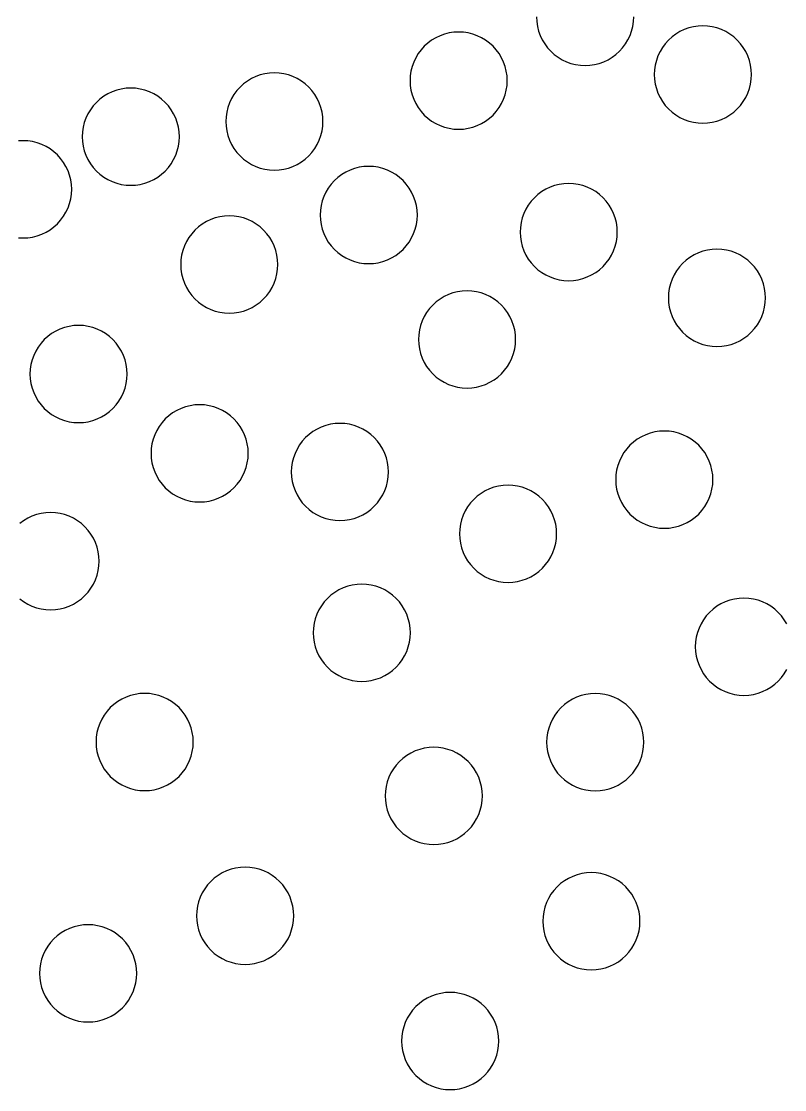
# Model space of a CAD drawing. Header units: millimetres. Extents: x 0 to 406, y 0 to 84.
# Drawn here: x 215.37 to 238.93, y 20.71 to 53.67 of the extents above; entities that cross this region are included whole.
import ezdxf

# ---------------------------------------------------------------- set-up
doc = ezdxf.new("R2010")
doc.units = ezdxf.units.MM

msp = doc.modelspace()

# ---------------------------------------------------------------- linework, layer by layer
at = {"color": 0}
for points in [[(231.267, 53.806), (231.274, 53.659), (231.296, 53.513), (231.331, 53.37), (231.381, 53.232), (231.444, 53.099), (231.52, 52.973), (231.607, 52.854), (231.706, 52.745), (231.815, 52.646), (231.933, 52.559), (232.06, 52.483), (232.193, 52.42), (232.331, 52.37), (232.474, 52.335), (232.62, 52.313), (232.767, 52.306), (232.914, 52.313), (233.059, 52.335), (233.202, 52.37), (233.341, 52.42), (233.474, 52.483), (233.6, 52.559), (233.718, 52.646), (233.827, 52.745)], [(233.827, 52.745), (233.926, 52.854), (234.014, 52.973), (234.09, 53.099), (234.153, 53.232), (234.202, 53.37), (234.238, 53.513), (234.26, 53.659), (234.267, 53.806)], [(237.462, 50.967), (237.561, 51.076), (237.649, 51.194), (237.725, 51.32), (237.788, 51.453), (237.837, 51.592), (237.873, 51.735), (237.895, 51.88), (237.902, 52.027), (237.895, 52.174), (237.873, 52.32), (237.837, 52.463), (237.788, 52.601), (237.725, 52.734), (237.649, 52.861), (237.561, 52.979), (237.462, 53.088), (237.353, 53.187), (237.235, 53.275), (237.109, 53.35), (236.976, 53.413), (236.837, 53.463), (236.694, 53.499), (236.549, 53.52), (236.402, 53.527), (236.255, 53.52), (236.109, 53.499), (235.966, 53.463), (235.828, 53.413), (235.695, 53.35), (235.568, 53.275), (235.45, 53.187), (235.341, 53.088), (235.242, 52.979), (235.155, 52.861), (235.079, 52.734), (235.016, 52.601), (234.966, 52.463), (234.931, 52.32), (234.909, 52.174), (234.902, 52.027), (234.909, 51.88), (234.931, 51.735), (234.966, 51.592), (235.016, 51.453), (235.079, 51.32), (235.155, 51.194), (235.242, 51.076), (235.341, 50.967), (235.45, 50.868), (235.568, 50.78), (235.695, 50.704), (235.828, 50.642), (235.966, 50.592), (236.109, 50.556), (236.255, 50.535), (236.402, 50.527), (236.549, 50.535), (236.694, 50.556), (236.837, 50.592), (236.976, 50.642), (237.109, 50.704), (237.235, 50.78), (237.353, 50.868), (237.462, 50.967)], [(229.925, 50.778), (230.024, 50.887), (230.111, 51.005), (230.187, 51.132), (230.25, 51.265), (230.3, 51.403), (230.335, 51.546), (230.357, 51.692), (230.364, 51.839), (230.357, 51.986), (230.335, 52.131), (230.3, 52.274), (230.25, 52.413), (230.187, 52.546), (230.111, 52.672), (230.024, 52.79), (229.925, 52.899), (229.816, 52.998), (229.697, 53.086), (229.571, 53.162), (229.438, 53.225), (229.3, 53.274), (229.157, 53.31), (229.011, 53.332), (228.864, 53.339), (228.717, 53.332), (228.571, 53.31), (228.429, 53.274), (228.29, 53.225), (228.157, 53.162), (228.031, 53.086), (227.913, 52.998), (227.803, 52.899), (227.705, 52.79), (227.617, 52.672), (227.541, 52.546), (227.478, 52.413), (227.429, 52.274), (227.393, 52.131), (227.371, 51.986), (227.364, 51.839), (227.371, 51.692), (227.393, 51.546), (227.429, 51.403), (227.478, 51.265), (227.541, 51.132), (227.617, 51.005), (227.705, 50.887), (227.803, 50.778), (227.913, 50.679), (228.031, 50.592), (228.157, 50.516), (228.29, 50.453), (228.429, 50.403), (228.571, 50.368), (228.717, 50.346), (228.864, 50.339), (229.011, 50.346), (229.157, 50.368), (229.3, 50.403), (229.438, 50.453), (229.571, 50.516), (229.697, 50.592), (229.816, 50.679), (229.925, 50.778)], [(224.236, 49.517), (224.335, 49.626), (224.423, 49.745), (224.499, 49.871), (224.562, 50.004), (224.611, 50.143), (224.647, 50.285), (224.669, 50.431), (224.676, 50.578), (224.669, 50.725), (224.647, 50.871), (224.611, 51.013), (224.562, 51.152), (224.499, 51.285), (224.423, 51.411), (224.335, 51.53), (224.236, 51.639), (224.127, 51.737), (224.009, 51.825), (223.883, 51.901), (223.75, 51.964), (223.611, 52.013), (223.468, 52.049), (223.323, 52.071), (223.176, 52.078), (223.029, 52.071), (222.883, 52.049), (222.74, 52.013), (222.602, 51.964), (222.469, 51.901), (222.342, 51.825), (222.224, 51.737), (222.115, 51.639), (222.016, 51.53), (221.929, 51.411), (221.853, 51.285), (221.79, 51.152), (221.74, 51.013), (221.705, 50.871), (221.683, 50.725), (221.676, 50.578), (221.683, 50.431), (221.705, 50.285), (221.74, 50.143), (221.79, 50.004), (221.853, 49.871), (221.929, 49.745), (222.016, 49.626), (222.115, 49.517), (222.224, 49.418), (222.342, 49.331), (222.469, 49.255), (222.602, 49.192), (222.74, 49.143), (222.883, 49.107), (223.029, 49.085), (223.176, 49.078), (223.323, 49.085), (223.468, 49.107), (223.611, 49.143), (223.75, 49.192), (223.883, 49.255), (224.009, 49.331), (224.127, 49.418), (224.236, 49.517)], [(219.805, 49.048), (219.904, 49.157), (219.992, 49.275), (220.067, 49.402), (220.13, 49.535), (220.18, 49.673), (220.216, 49.816), (220.237, 49.962), (220.245, 50.109), (220.237, 50.256), (220.216, 50.401), (220.18, 50.544), (220.13, 50.683), (220.067, 50.816), (219.992, 50.942), (219.904, 51.06), (219.805, 51.169), (219.696, 51.268), (219.578, 51.356), (219.452, 51.432), (219.319, 51.495), (219.18, 51.544), (219.037, 51.58), (218.892, 51.602), (218.745, 51.609), (218.598, 51.602), (218.452, 51.58), (218.309, 51.544), (218.171, 51.495), (218.037, 51.432), (217.911, 51.356), (217.793, 51.268), (217.684, 51.169), (217.585, 51.06), (217.497, 50.942), (217.422, 50.816), (217.359, 50.683), (217.309, 50.544), (217.273, 50.401), (217.252, 50.256), (217.245, 50.109), (217.252, 49.962), (217.273, 49.816), (217.309, 49.673), (217.359, 49.535), (217.422, 49.402), (217.497, 49.275), (217.585, 49.157), (217.684, 49.048), (217.793, 48.949), (217.911, 48.862), (218.037, 48.786), (218.171, 48.723), (218.309, 48.673), (218.452, 48.638), (218.598, 48.616), (218.745, 48.609), (218.892, 48.616), (219.037, 48.638), (219.18, 48.673), (219.319, 48.723), (219.452, 48.786), (219.578, 48.862), (219.696, 48.949), (219.805, 49.048)], [(216.48, 47.424), (216.579, 47.533), (216.667, 47.652), (216.743, 47.778), (216.806, 47.911), (216.855, 48.05), (216.891, 48.192), (216.912, 48.338), (216.92, 48.485), (216.912, 48.632), (216.891, 48.778), (216.855, 48.92), (216.806, 49.059), (216.743, 49.192), (216.667, 49.318), (216.579, 49.437), (216.48, 49.546), (216.371, 49.644), (216.253, 49.732), (216.127, 49.808), (215.994, 49.871), (215.855, 49.92), (215.712, 49.956), (215.567, 49.978), (215.42, 49.985), (215.273, 49.978)], [(227.149, 46.632), (227.248, 46.741), (227.336, 46.859), (227.412, 46.986), (227.474, 47.119), (227.524, 47.257), (227.56, 47.4), (227.581, 47.546), (227.589, 47.693), (227.581, 47.84), (227.56, 47.985), (227.524, 48.128), (227.474, 48.267), (227.412, 48.4), (227.336, 48.526), (227.248, 48.644), (227.149, 48.753), (227.04, 48.852), (226.922, 48.94), (226.796, 49.016), (226.663, 49.079), (226.524, 49.128), (226.381, 49.164), (226.236, 49.186), (226.089, 49.193), (225.942, 49.186), (225.796, 49.164), (225.653, 49.128), (225.515, 49.079), (225.382, 49.016), (225.255, 48.94), (225.137, 48.852), (225.028, 48.753), (224.929, 48.644), (224.841, 48.526), (224.766, 48.4), (224.703, 48.267), (224.653, 48.128), (224.617, 47.985), (224.596, 47.84), (224.589, 47.693), (224.596, 47.546), (224.617, 47.4), (224.653, 47.257), (224.703, 47.119), (224.766, 46.986), (224.841, 46.859), (224.929, 46.741), (225.028, 46.632), (225.137, 46.533), (225.255, 46.446), (225.382, 46.37), (225.515, 46.307), (225.653, 46.257), (225.796, 46.222), (225.942, 46.2), (226.089, 46.193), (226.236, 46.2), (226.381, 46.222), (226.524, 46.257), (226.663, 46.307), (226.796, 46.37), (226.922, 46.446), (227.04, 46.533), (227.149, 46.632)], [(233.322, 46.105), (233.421, 46.214), (233.509, 46.332), (233.584, 46.458), (233.647, 46.591), (233.697, 46.73), (233.733, 46.873), (233.754, 47.018), (233.761, 47.165), (233.754, 47.312), (233.733, 47.458), (233.697, 47.601), (233.647, 47.739), (233.584, 47.872), (233.509, 47.999), (233.421, 48.117), (233.322, 48.226), (233.213, 48.325), (233.095, 48.413), (232.969, 48.488), (232.835, 48.551), (232.697, 48.601), (232.554, 48.637), (232.408, 48.658), (232.261, 48.665), (232.114, 48.658), (231.969, 48.637), (231.826, 48.601), (231.687, 48.551), (231.554, 48.488), (231.428, 48.413), (231.31, 48.325), (231.201, 48.226), (231.102, 48.117), (231.014, 47.999), (230.939, 47.872), (230.876, 47.739), (230.826, 47.601), (230.79, 47.458), (230.769, 47.312), (230.761, 47.165), (230.769, 47.018), (230.79, 46.873), (230.826, 46.73), (230.876, 46.591), (230.939, 46.458), (231.014, 46.332), (231.102, 46.214), (231.201, 46.105), (231.31, 46.006), (231.428, 45.918), (231.554, 45.842), (231.687, 45.78), (231.826, 45.73), (231.969, 45.694), (232.114, 45.673), (232.261, 45.665), (232.408, 45.673), (232.554, 45.694), (232.697, 45.73), (232.835, 45.78), (232.969, 45.842), (233.095, 45.918), (233.213, 46.006), (233.322, 46.105)], [(222.845, 45.105), (222.944, 45.214), (223.031, 45.332), (223.107, 45.459), (223.17, 45.592), (223.22, 45.73), (223.255, 45.873), (223.277, 46.019), (223.284, 46.166), (223.277, 46.313), (223.255, 46.458), (223.22, 46.601), (223.17, 46.74), (223.107, 46.873), (223.031, 46.999), (222.944, 47.117), (222.845, 47.226), (222.736, 47.325), (222.618, 47.413), (222.491, 47.489), (222.358, 47.551), (222.22, 47.601), (222.077, 47.637), (221.931, 47.658), (221.784, 47.666), (221.637, 47.658), (221.492, 47.637), (221.349, 47.601), (221.21, 47.551), (221.077, 47.489), (220.951, 47.413), (220.833, 47.325), (220.724, 47.226), (220.625, 47.117), (220.537, 46.999), (220.461, 46.873), (220.398, 46.74), (220.349, 46.601), (220.313, 46.458), (220.291, 46.313), (220.284, 46.166), (220.291, 46.019), (220.313, 45.873), (220.349, 45.73), (220.398, 45.592), (220.461, 45.459), (220.537, 45.332), (220.625, 45.214), (220.724, 45.105), (220.833, 45.006), (220.951, 44.918), (221.077, 44.843), (221.21, 44.78), (221.349, 44.73), (221.492, 44.694), (221.637, 44.673), (221.784, 44.666), (221.931, 44.673), (222.077, 44.694), (222.22, 44.73), (222.358, 44.78), (222.491, 44.843), (222.618, 44.918), (222.736, 45.006), (222.845, 45.105)], [(215.273, 46.992), (215.42, 46.985), (215.567, 46.992), (215.712, 47.014), (215.855, 47.05), (215.994, 47.099), (216.127, 47.162), (216.253, 47.238), (216.371, 47.325), (216.48, 47.424)], [(237.897, 44.077), (237.996, 44.186), (238.084, 44.304), (238.16, 44.431), (238.223, 44.564), (238.272, 44.702), (238.308, 44.845), (238.33, 44.991), (238.337, 45.138), (238.33, 45.285), (238.308, 45.43), (238.272, 45.573), (238.223, 45.712), (238.16, 45.845), (238.084, 45.971), (237.996, 46.089), (237.897, 46.198), (237.788, 46.297), (237.67, 46.385), (237.544, 46.461), (237.411, 46.523), (237.272, 46.573), (237.129, 46.609), (236.984, 46.63), (236.837, 46.638), (236.69, 46.63), (236.544, 46.609), (236.401, 46.573), (236.263, 46.523), (236.13, 46.461), (236.003, 46.385), (235.885, 46.297), (235.776, 46.198), (235.677, 46.089), (235.59, 45.971), (235.514, 45.845), (235.451, 45.712), (235.401, 45.573), (235.366, 45.43), (235.344, 45.285), (235.337, 45.138), (235.344, 44.991), (235.366, 44.845), (235.401, 44.702), (235.451, 44.564), (235.514, 44.431), (235.59, 44.304), (235.677, 44.186), (235.776, 44.077), (235.885, 43.978), (236.003, 43.89), (236.13, 43.815), (236.263, 43.752), (236.401, 43.702), (236.544, 43.666), (236.69, 43.645), (236.837, 43.638), (236.984, 43.645), (237.129, 43.666), (237.272, 43.702), (237.411, 43.752), (237.544, 43.815), (237.67, 43.89), (237.788, 43.978), (237.897, 44.077)], [(230.183, 42.792), (230.282, 42.901), (230.37, 43.02), (230.446, 43.146), (230.509, 43.279), (230.558, 43.417), (230.594, 43.56), (230.616, 43.706), (230.623, 43.853), (230.616, 44), (230.594, 44.146), (230.558, 44.288), (230.509, 44.427), (230.446, 44.56), (230.37, 44.686), (230.282, 44.804), (230.183, 44.914), (230.074, 45.012), (229.956, 45.1), (229.83, 45.176), (229.697, 45.239), (229.558, 45.288), (229.415, 45.324), (229.27, 45.346), (229.123, 45.353), (228.976, 45.346), (228.83, 45.324), (228.687, 45.288), (228.549, 45.239), (228.416, 45.176), (228.289, 45.1), (228.171, 45.012), (228.062, 44.914), (227.963, 44.804), (227.876, 44.686), (227.8, 44.56), (227.737, 44.427), (227.687, 44.288), (227.652, 44.146), (227.63, 44), (227.623, 43.853), (227.63, 43.706), (227.652, 43.56), (227.687, 43.417), (227.737, 43.279), (227.8, 43.146), (227.876, 43.02), (227.963, 42.901), (228.062, 42.792), (228.171, 42.693), (228.289, 42.606), (228.416, 42.53), (228.549, 42.467), (228.687, 42.417), (228.83, 42.382), (228.976, 42.36), (229.123, 42.353), (229.27, 42.36), (229.415, 42.382), (229.558, 42.417), (229.697, 42.467), (229.83, 42.53), (229.956, 42.606), (230.074, 42.693), (230.183, 42.792)], [(218.193, 41.725), (218.292, 41.835), (218.38, 41.953), (218.456, 42.079), (218.519, 42.212), (218.568, 42.351), (218.604, 42.493), (218.626, 42.639), (218.633, 42.786), (218.626, 42.933), (218.604, 43.079), (218.568, 43.222), (218.519, 43.36), (218.456, 43.493), (218.38, 43.619), (218.292, 43.738), (218.193, 43.847), (218.084, 43.946), (217.966, 44.033), (217.84, 44.109), (217.707, 44.172), (217.568, 44.222), (217.425, 44.257), (217.28, 44.279), (217.133, 44.286), (216.986, 44.279), (216.84, 44.257), (216.697, 44.222), (216.559, 44.172), (216.426, 44.109), (216.299, 44.033), (216.181, 43.946), (216.072, 43.847), (215.973, 43.738), (215.886, 43.619), (215.81, 43.493), (215.747, 43.36), (215.697, 43.222), (215.662, 43.079), (215.64, 42.933), (215.633, 42.786), (215.64, 42.639), (215.662, 42.493), (215.697, 42.351), (215.747, 42.212), (215.81, 42.079), (215.886, 41.953), (215.973, 41.835), (216.072, 41.725), (216.181, 41.627), (216.299, 41.539), (216.426, 41.463), (216.559, 41.4), (216.697, 41.351), (216.84, 41.315), (216.986, 41.293), (217.133, 41.286), (217.28, 41.293), (217.425, 41.315), (217.568, 41.351), (217.707, 41.4), (217.84, 41.463), (217.966, 41.539), (218.084, 41.627), (218.193, 41.725)], [(221.929, 39.277), (222.028, 39.386), (222.116, 39.505), (222.192, 39.631), (222.255, 39.764), (222.304, 39.903), (222.34, 40.045), (222.362, 40.191), (222.369, 40.338), (222.362, 40.485), (222.34, 40.631), (222.304, 40.773), (222.255, 40.912), (222.192, 41.045), (222.116, 41.171), (222.028, 41.29), (221.929, 41.399), (221.82, 41.498), (221.702, 41.585), (221.576, 41.661), (221.443, 41.724), (221.304, 41.773), (221.161, 41.809), (221.016, 41.831), (220.869, 41.838), (220.722, 41.831), (220.576, 41.809), (220.433, 41.773), (220.295, 41.724), (220.162, 41.661), (220.035, 41.585), (219.917, 41.498), (219.808, 41.399), (219.709, 41.29), (219.622, 41.171), (219.546, 41.045), (219.483, 40.912), (219.433, 40.773), (219.398, 40.631), (219.376, 40.485), (219.369, 40.338), (219.376, 40.191), (219.398, 40.045), (219.433, 39.903), (219.483, 39.764), (219.546, 39.631), (219.622, 39.505), (219.709, 39.386), (219.808, 39.277), (219.917, 39.179), (220.035, 39.091), (220.162, 39.015), (220.295, 38.952), (220.433, 38.903), (220.576, 38.867), (220.722, 38.845), (220.869, 38.838), (221.016, 38.845), (221.161, 38.867), (221.304, 38.903), (221.443, 38.952), (221.576, 39.015), (221.702, 39.091), (221.82, 39.179), (221.929, 39.277)], [(226.26, 38.704), (226.358, 38.813), (226.446, 38.931), (226.522, 39.057), (226.585, 39.19), (226.634, 39.329), (226.67, 39.472), (226.692, 39.617), (226.699, 39.764), (226.692, 39.911), (226.67, 40.057), (226.634, 40.2), (226.585, 40.338), (226.522, 40.471), (226.446, 40.598), (226.358, 40.716), (226.26, 40.825), (226.151, 40.924), (226.032, 41.012), (225.906, 41.087), (225.773, 41.15), (225.634, 41.2), (225.492, 41.236), (225.346, 41.257), (225.199, 41.264), (225.052, 41.257), (224.906, 41.236), (224.764, 41.2), (224.625, 41.15), (224.492, 41.087), (224.366, 41.012), (224.247, 40.924), (224.138, 40.825), (224.039, 40.716), (223.952, 40.598), (223.876, 40.471), (223.813, 40.338), (223.764, 40.2), (223.728, 40.057), (223.706, 39.911), (223.699, 39.764), (223.706, 39.617), (223.728, 39.472), (223.764, 39.329), (223.813, 39.19), (223.876, 39.057), (223.952, 38.931), (224.039, 38.813), (224.138, 38.704), (224.247, 38.605), (224.366, 38.517), (224.492, 38.441), (224.625, 38.379), (224.764, 38.329), (224.906, 38.293), (225.052, 38.272), (225.199, 38.264), (225.346, 38.272), (225.492, 38.293), (225.634, 38.329), (225.773, 38.379), (225.906, 38.441), (226.032, 38.517), (226.151, 38.605), (226.26, 38.704)], [(236.273, 38.467), (236.371, 38.576), (236.459, 38.694), (236.535, 38.82), (236.598, 38.953), (236.647, 39.092), (236.683, 39.235), (236.705, 39.38), (236.712, 39.528), (236.705, 39.675), (236.683, 39.82), (236.647, 39.963), (236.598, 40.102), (236.535, 40.235), (236.459, 40.361), (236.371, 40.479), (236.273, 40.588), (236.164, 40.687), (236.045, 40.775), (235.919, 40.85), (235.786, 40.913), (235.647, 40.963), (235.505, 40.999), (235.359, 41.02), (235.212, 41.028), (235.065, 41.02), (234.919, 40.999), (234.777, 40.963), (234.638, 40.913), (234.505, 40.85), (234.379, 40.775), (234.26, 40.687), (234.151, 40.588), (234.052, 40.479), (233.965, 40.361), (233.889, 40.235), (233.826, 40.102), (233.777, 39.963), (233.741, 39.82), (233.719, 39.675), (233.712, 39.528), (233.719, 39.38), (233.741, 39.235), (233.777, 39.092), (233.826, 38.953), (233.889, 38.82), (233.965, 38.694), (234.052, 38.576), (234.151, 38.467), (234.26, 38.368), (234.379, 38.28), (234.505, 38.205), (234.638, 38.142), (234.777, 38.092), (234.919, 38.056), (235.065, 38.035), (235.212, 38.028), (235.359, 38.035), (235.505, 38.056), (235.647, 38.092), (235.786, 38.142), (235.919, 38.205), (236.045, 38.28), (236.164, 38.368), (236.273, 38.467)], [(231.45, 36.795), (231.548, 36.904), (231.636, 37.023), (231.712, 37.149), (231.775, 37.282), (231.824, 37.421), (231.86, 37.563), (231.882, 37.709), (231.889, 37.856), (231.882, 38.003), (231.86, 38.149), (231.824, 38.291), (231.775, 38.43), (231.712, 38.563), (231.636, 38.689), (231.548, 38.808), (231.45, 38.917), (231.341, 39.016), (231.222, 39.103), (231.096, 39.179), (230.963, 39.242), (230.824, 39.291), (230.682, 39.327), (230.536, 39.349), (230.389, 39.356), (230.242, 39.349), (230.096, 39.327), (229.954, 39.291), (229.815, 39.242), (229.682, 39.179), (229.556, 39.103), (229.437, 39.016), (229.328, 38.917), (229.229, 38.808), (229.142, 38.689), (229.066, 38.563), (229.003, 38.43), (228.954, 38.291), (228.918, 38.149), (228.896, 38.003), (228.889, 37.856), (228.896, 37.709), (228.918, 37.563), (228.954, 37.421), (229.003, 37.282), (229.066, 37.149), (229.142, 37.023), (229.229, 36.904), (229.328, 36.795), (229.437, 36.697), (229.556, 36.609), (229.682, 36.533), (229.815, 36.47), (229.954, 36.421), (230.096, 36.385), (230.242, 36.363), (230.389, 36.356), (230.536, 36.363), (230.682, 36.385), (230.824, 36.421), (230.963, 36.47), (231.096, 36.533), (231.222, 36.609), (231.341, 36.697), (231.45, 36.795)], [(217.329, 35.951), (217.427, 36.06), (217.515, 36.178), (217.591, 36.305), (217.654, 36.438), (217.703, 36.576), (217.739, 36.719), (217.761, 36.865), (217.768, 37.012), (217.761, 37.159), (217.739, 37.304), (217.703, 37.447), (217.654, 37.586), (217.591, 37.719), (217.515, 37.845), (217.427, 37.963), (217.329, 38.072), (217.22, 38.171), (217.101, 38.259), (216.975, 38.334), (216.842, 38.397), (216.703, 38.447), (216.561, 38.483), (216.415, 38.504), (216.268, 38.512), (216.121, 38.504), (215.975, 38.483), (215.833, 38.447), (215.694, 38.397), (215.561, 38.334), (215.435, 38.259), (215.316, 38.171)], [(226.935, 33.741), (227.034, 33.85), (227.122, 33.968), (227.197, 34.094), (227.26, 34.227), (227.31, 34.366), (227.346, 34.509), (227.367, 34.654), (227.374, 34.802), (227.367, 34.949), (227.346, 35.094), (227.31, 35.237), (227.26, 35.376), (227.197, 35.509), (227.122, 35.635), (227.034, 35.753), (226.935, 35.862), (226.826, 35.961), (226.708, 36.049), (226.582, 36.124), (226.448, 36.187), (226.31, 36.237), (226.167, 36.273), (226.021, 36.294), (225.874, 36.302), (225.727, 36.294), (225.582, 36.273), (225.439, 36.237), (225.3, 36.187), (225.167, 36.124), (225.041, 36.049), (224.923, 35.961), (224.814, 35.862), (224.715, 35.753), (224.627, 35.635), (224.552, 35.509), (224.489, 35.376), (224.439, 35.237), (224.403, 35.094), (224.382, 34.949), (224.374, 34.802), (224.382, 34.654), (224.403, 34.509), (224.439, 34.366), (224.489, 34.227), (224.552, 34.094), (224.627, 33.968), (224.715, 33.85), (224.814, 33.741), (224.923, 33.642), (225.041, 33.554), (225.167, 33.479), (225.3, 33.416), (225.439, 33.366), (225.582, 33.33), (225.727, 33.309), (225.874, 33.302), (226.021, 33.309), (226.167, 33.33), (226.31, 33.366), (226.448, 33.416), (226.582, 33.479), (226.708, 33.554), (226.826, 33.642), (226.935, 33.741)], [(215.316, 35.852), (215.435, 35.764), (215.561, 35.689), (215.694, 35.626), (215.833, 35.576), (215.975, 35.54), (216.121, 35.519), (216.268, 35.512), (216.415, 35.519), (216.561, 35.54), (216.703, 35.576), (216.842, 35.626), (216.975, 35.689), (217.101, 35.764), (217.22, 35.852), (217.329, 35.951)], [(238.991, 35.079), (238.916, 35.205), (238.828, 35.324), (238.729, 35.433), (238.62, 35.532), (238.502, 35.619), (238.376, 35.695), (238.243, 35.758), (238.104, 35.807), (237.961, 35.843), (237.816, 35.865), (237.669, 35.872), (237.522, 35.865), (237.376, 35.843), (237.233, 35.807), (237.095, 35.758), (236.961, 35.695), (236.835, 35.619), (236.717, 35.532), (236.608, 35.433), (236.509, 35.324), (236.421, 35.205), (236.346, 35.079), (236.283, 34.946), (236.233, 34.807), (236.197, 34.665), (236.176, 34.519), (236.169, 34.372), (236.176, 34.225), (236.197, 34.079), (236.233, 33.937), (236.283, 33.798), (236.346, 33.665), (236.421, 33.539), (236.509, 33.42), (236.608, 33.311), (236.717, 33.213), (236.835, 33.125), (236.961, 33.049), (237.095, 32.986), (237.233, 32.937), (237.376, 32.901), (237.522, 32.879), (237.669, 32.872), (237.816, 32.879), (237.961, 32.901), (238.104, 32.937), (238.243, 32.986), (238.376, 33.049), (238.502, 33.125), (238.62, 33.213), (238.729, 33.311)], [(238.729, 33.311), (238.828, 33.42), (238.916, 33.539), (238.991, 33.665)], [(220.233, 30.371), (220.332, 30.48), (220.419, 30.598), (220.495, 30.724), (220.558, 30.857), (220.607, 30.996), (220.643, 31.139), (220.665, 31.284), (220.672, 31.431), (220.665, 31.578), (220.643, 31.724), (220.607, 31.867), (220.558, 32.005), (220.495, 32.138), (220.419, 32.265), (220.332, 32.383), (220.233, 32.492), (220.124, 32.591), (220.005, 32.678), (219.879, 32.754), (219.746, 32.817), (219.607, 32.867), (219.465, 32.902), (219.319, 32.924), (219.172, 32.931), (219.025, 32.924), (218.879, 32.902), (218.737, 32.867), (218.598, 32.817), (218.465, 32.754), (218.339, 32.678), (218.22, 32.591), (218.111, 32.492), (218.012, 32.383), (217.925, 32.265), (217.849, 32.138), (217.786, 32.005), (217.737, 31.867), (217.701, 31.724), (217.679, 31.578), (217.672, 31.431), (217.679, 31.284), (217.701, 31.139), (217.737, 30.996), (217.786, 30.857), (217.849, 30.724), (217.925, 30.598), (218.012, 30.48), (218.111, 30.371), (218.22, 30.272), (218.339, 30.184), (218.465, 30.108), (218.598, 30.045), (218.737, 29.996), (218.879, 29.96), (219.025, 29.939), (219.172, 29.931), (219.319, 29.939), (219.465, 29.96), (219.607, 29.996), (219.746, 30.045), (219.879, 30.108), (220.005, 30.184), (220.124, 30.272), (220.233, 30.371)], [(234.141, 30.366), (234.239, 30.475), (234.327, 30.593), (234.403, 30.719), (234.466, 30.853), (234.515, 30.991), (234.551, 31.134), (234.573, 31.28), (234.58, 31.427), (234.573, 31.574), (234.551, 31.719), (234.515, 31.862), (234.466, 32.001), (234.403, 32.134), (234.327, 32.26), (234.239, 32.378), (234.141, 32.487), (234.031, 32.586), (233.913, 32.674), (233.787, 32.749), (233.654, 32.812), (233.515, 32.862), (233.373, 32.898), (233.227, 32.919), (233.08, 32.927), (232.933, 32.919), (232.787, 32.898), (232.644, 32.862), (232.506, 32.812), (232.373, 32.749), (232.247, 32.674), (232.128, 32.586), (232.019, 32.487), (231.92, 32.378), (231.833, 32.26), (231.757, 32.134), (231.694, 32.001), (231.644, 31.862), (231.609, 31.719), (231.587, 31.574), (231.58, 31.427), (231.587, 31.28), (231.609, 31.134), (231.644, 30.991), (231.694, 30.853), (231.757, 30.719), (231.833, 30.593), (231.92, 30.475), (232.019, 30.366), (232.128, 30.267), (232.247, 30.179), (232.373, 30.104), (232.506, 30.041), (232.644, 29.991), (232.787, 29.955), (232.933, 29.934), (233.08, 29.927), (233.227, 29.934), (233.373, 29.955), (233.515, 29.991), (233.654, 30.041), (233.787, 30.104), (233.913, 30.179), (234.031, 30.267), (234.141, 30.366)], [(229.157, 28.708), (229.256, 28.817), (229.344, 28.935), (229.419, 29.062), (229.482, 29.195), (229.532, 29.333), (229.568, 29.476), (229.589, 29.622), (229.596, 29.769), (229.589, 29.916), (229.568, 30.061), (229.532, 30.204), (229.482, 30.343), (229.419, 30.476), (229.344, 30.602), (229.256, 30.72), (229.157, 30.829), (229.048, 30.928), (228.93, 31.016), (228.803, 31.092), (228.67, 31.155), (228.532, 31.204), (228.389, 31.24), (228.243, 31.262), (228.096, 31.269), (227.949, 31.262), (227.804, 31.24), (227.661, 31.204), (227.522, 31.155), (227.389, 31.092), (227.263, 31.016), (227.145, 30.928), (227.036, 30.829), (226.937, 30.72), (226.849, 30.602), (226.773, 30.476), (226.711, 30.343), (226.661, 30.204), (226.625, 30.061), (226.604, 29.916), (226.596, 29.769), (226.604, 29.622), (226.625, 29.476), (226.661, 29.333), (226.711, 29.195), (226.773, 29.062), (226.849, 28.935), (226.937, 28.817), (227.036, 28.708), (227.145, 28.609), (227.263, 28.522), (227.389, 28.446), (227.522, 28.383), (227.661, 28.333), (227.804, 28.298), (227.949, 28.276), (228.096, 28.269), (228.243, 28.276), (228.389, 28.298), (228.532, 28.333), (228.67, 28.383), (228.803, 28.446), (228.93, 28.522), (229.048, 28.609), (229.157, 28.708)], [(223.334, 25.009), (223.433, 25.118), (223.521, 25.237), (223.597, 25.363), (223.66, 25.496), (223.709, 25.634), (223.745, 25.777), (223.766, 25.923), (223.774, 26.07), (223.766, 26.217), (223.745, 26.363), (223.709, 26.505), (223.66, 26.644), (223.597, 26.777), (223.521, 26.903), (223.433, 27.021), (223.334, 27.131), (223.225, 27.229), (223.107, 27.317), (222.981, 27.393), (222.848, 27.456), (222.709, 27.505), (222.566, 27.541), (222.421, 27.563), (222.274, 27.57), (222.127, 27.563), (221.981, 27.541), (221.838, 27.505), (221.7, 27.456), (221.567, 27.393), (221.44, 27.317), (221.322, 27.229), (221.213, 27.131), (221.114, 27.021), (221.027, 26.903), (220.951, 26.777), (220.888, 26.644), (220.838, 26.505), (220.803, 26.363), (220.781, 26.217), (220.774, 26.07), (220.781, 25.923), (220.803, 25.777), (220.838, 25.634), (220.888, 25.496), (220.951, 25.363), (221.027, 25.237), (221.114, 25.118), (221.213, 25.009), (221.322, 24.91), (221.44, 24.823), (221.567, 24.747), (221.7, 24.684), (221.838, 24.634), (221.981, 24.599), (222.127, 24.577), (222.274, 24.57), (222.421, 24.577), (222.566, 24.599), (222.709, 24.634), (222.848, 24.684), (222.981, 24.747), (223.107, 24.823), (223.225, 24.91), (223.334, 25.009)], [(234.022, 24.841), (234.121, 24.95), (234.208, 25.068), (234.284, 25.194), (234.347, 25.327), (234.397, 25.466), (234.432, 25.609), (234.454, 25.754), (234.461, 25.901), (234.454, 26.048), (234.432, 26.194), (234.397, 26.337), (234.347, 26.475), (234.284, 26.608), (234.208, 26.735), (234.121, 26.853), (234.022, 26.962), (233.913, 27.061), (233.794, 27.149), (233.668, 27.224), (233.535, 27.287), (233.397, 27.337), (233.254, 27.373), (233.108, 27.394), (232.961, 27.401), (232.814, 27.394), (232.668, 27.373), (232.526, 27.337), (232.387, 27.287), (232.254, 27.224), (232.128, 27.149), (232.01, 27.061), (231.9, 26.962), (231.802, 26.853), (231.714, 26.735), (231.638, 26.608), (231.575, 26.475), (231.526, 26.337), (231.49, 26.194), (231.468, 26.048), (231.461, 25.901), (231.468, 25.754), (231.49, 25.609), (231.526, 25.466), (231.575, 25.327), (231.638, 25.194), (231.714, 25.068), (231.802, 24.95), (231.9, 24.841), (232.01, 24.742), (232.128, 24.654), (232.254, 24.578), (232.387, 24.516), (232.526, 24.466), (232.668, 24.43), (232.814, 24.409), (232.961, 24.401), (233.108, 24.409), (233.254, 24.43), (233.397, 24.466), (233.535, 24.516), (233.668, 24.578), (233.794, 24.654), (233.913, 24.742), (234.022, 24.841)], [(218.488, 23.234), (218.587, 23.343), (218.675, 23.461), (218.75, 23.587), (218.813, 23.72), (218.863, 23.859), (218.898, 24.002), (218.92, 24.147), (218.927, 24.294), (218.92, 24.441), (218.898, 24.587), (218.863, 24.73), (218.813, 24.868), (218.75, 25.001), (218.675, 25.128), (218.587, 25.246), (218.488, 25.355), (218.379, 25.454), (218.261, 25.542), (218.134, 25.617), (218.001, 25.68), (217.863, 25.73), (217.72, 25.765), (217.574, 25.787), (217.427, 25.794), (217.28, 25.787), (217.135, 25.765), (216.992, 25.73), (216.853, 25.68), (216.72, 25.617), (216.594, 25.542), (216.476, 25.454), (216.367, 25.355), (216.268, 25.246), (216.18, 25.128), (216.104, 25.001), (216.042, 24.868), (215.992, 24.73), (215.956, 24.587), (215.935, 24.441), (215.927, 24.294), (215.935, 24.147), (215.956, 24.002), (215.992, 23.859), (216.042, 23.72), (216.104, 23.587), (216.18, 23.461), (216.268, 23.343), (216.367, 23.234), (216.476, 23.135), (216.594, 23.047), (216.72, 22.971), (216.853, 22.908), (216.992, 22.859), (217.135, 22.823), (217.28, 22.802), (217.427, 22.794), (217.574, 22.802), (217.72, 22.823), (217.863, 22.859), (218.001, 22.908), (218.134, 22.971), (218.261, 23.047), (218.379, 23.135), (218.488, 23.234)], [(229.663, 21.145), (229.762, 21.254), (229.85, 21.372), (229.925, 21.499), (229.988, 21.632), (230.038, 21.77), (230.074, 21.913), (230.095, 22.059), (230.102, 22.206), (230.095, 22.353), (230.074, 22.498), (230.038, 22.641), (229.988, 22.78), (229.925, 22.913), (229.85, 23.039), (229.762, 23.157), (229.663, 23.266), (229.554, 23.365), (229.436, 23.453), (229.309, 23.529), (229.176, 23.592), (229.038, 23.641), (228.895, 23.677), (228.749, 23.699), (228.602, 23.706), (228.455, 23.699), (228.31, 23.677), (228.167, 23.641), (228.028, 23.592), (227.895, 23.529), (227.769, 23.453), (227.651, 23.365), (227.542, 23.266), (227.443, 23.157), (227.355, 23.039), (227.279, 22.913), (227.217, 22.78), (227.167, 22.641), (227.131, 22.498), (227.11, 22.353), (227.102, 22.206), (227.11, 22.059), (227.131, 21.913), (227.167, 21.77), (227.217, 21.632), (227.279, 21.499), (227.355, 21.372), (227.443, 21.254), (227.542, 21.145), (227.651, 21.046), (227.769, 20.959), (227.895, 20.883), (228.028, 20.82), (228.167, 20.77), (228.31, 20.735), (228.455, 20.713), (228.602, 20.706), (228.749, 20.713), (228.895, 20.735), (229.038, 20.77), (229.176, 20.82), (229.309, 20.883), (229.436, 20.959), (229.554, 21.046), (229.663, 21.145)]]:
    msp.add_lwpolyline(points, dxfattribs=at)

doc.saveas('drawing.dxf')
